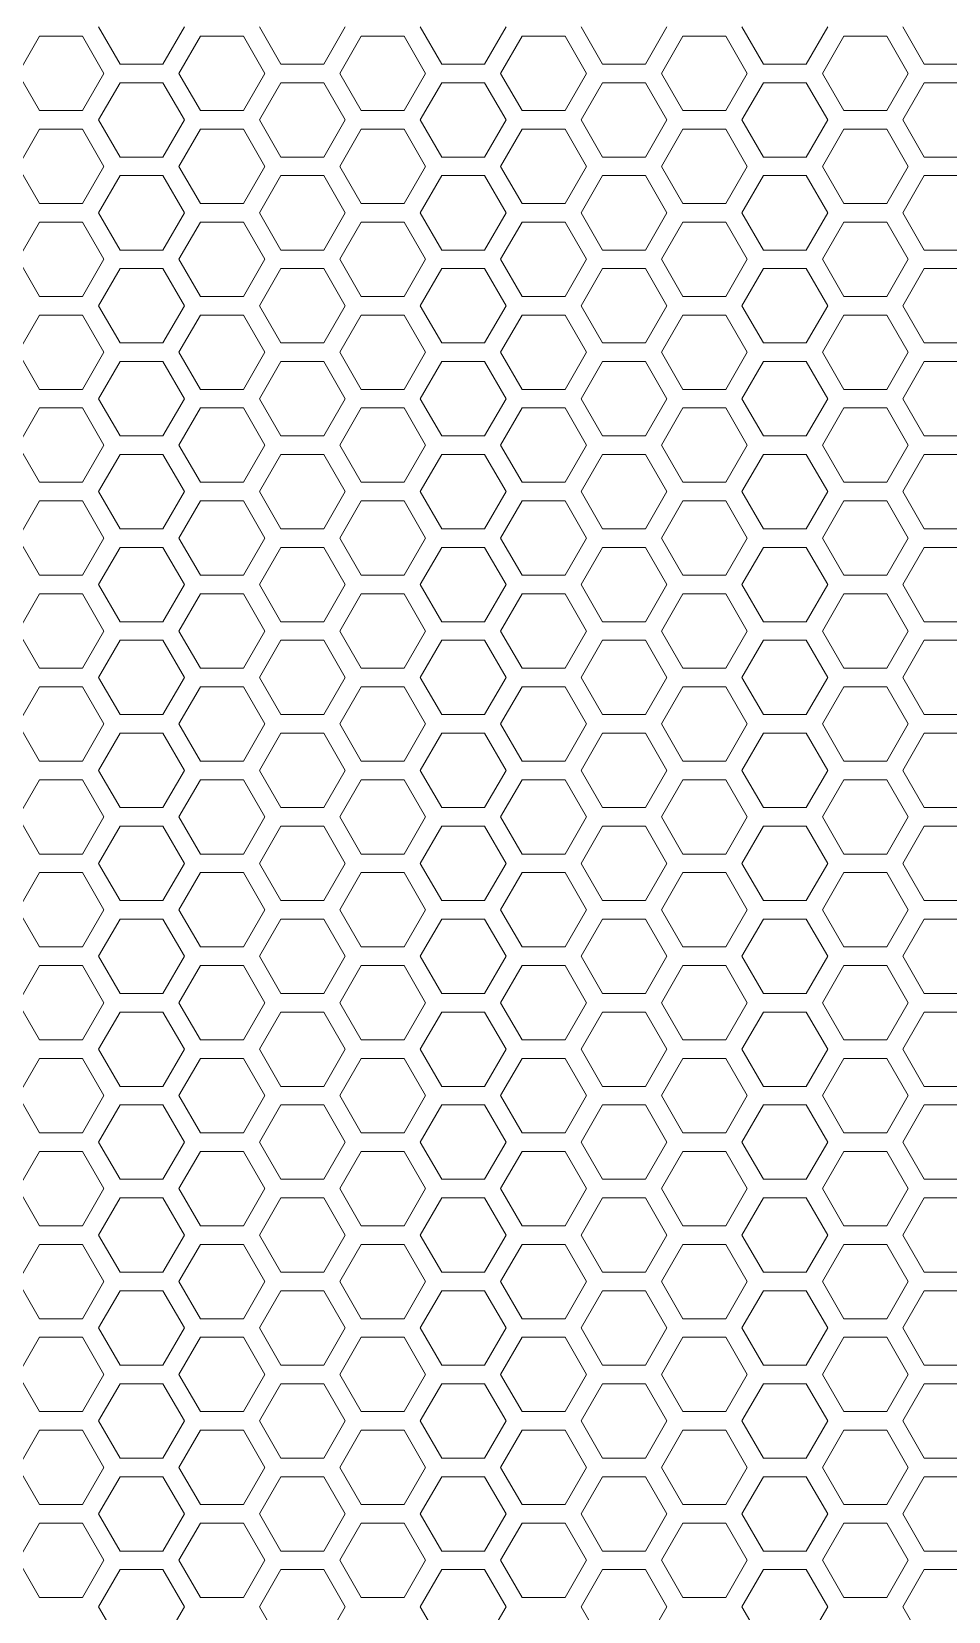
# Model space of a CAD drawing. Header units: millimetres. Extents: x 0 to 60, y -18 to 180.
# Drawn here: x 29.8 to 44.61, y 58.03 to 83.53 of the extents above; entities that cross this region are included whole.
import ezdxf

# ---------------------------------------------------------------- set-up
doc = ezdxf.new("R2010")
doc.units = ezdxf.units.MM

msp = doc.modelspace()

# ---------------------------------------------------------------- linework, layer by layer
at = {"color": 0, "lineweight": 5}
for p, q in [((29.93, 83.458), (29.583, 82.858)), ((30.623, 83.458), (29.93, 83.458)), ((30.969, 82.858), (30.623, 83.458)), ((30.882, 83.608), (31.229, 83.008)), ((31.922, 83.008), (32.268, 83.608)), ((32.528, 83.458), (32.181, 82.858)), ((33.221, 83.458), (32.528, 83.458)), ((33.567, 82.858), (33.221, 83.458)), ((33.48, 83.608), (33.827, 83.008)), ((34.52, 83.008), (34.866, 83.608)), ((35.126, 83.458), (34.779, 82.858)), ((35.819, 83.458), (35.126, 83.458)), ((36.165, 82.858), (35.819, 83.458)), ((36.078, 83.608), (36.425, 83.008)), ((37.118, 83.008), (37.464, 83.608)), ((37.724, 83.458), (37.377, 82.858)), ((38.417, 83.458), (37.724, 83.458)), ((38.763, 82.858), (38.417, 83.458)), ((38.676, 83.608), (39.023, 83.008)), ((39.716, 83.008), (40.062, 83.608)), ((40.322, 83.458), (39.975, 82.858)), ((41.015, 83.458), (40.322, 83.458)), ((41.361, 82.858), (41.015, 83.458)), ((41.274, 83.608), (41.621, 83.008)), ((42.314, 83.008), (42.66, 83.608)), ((42.92, 83.458), (42.573, 82.858)), ((43.613, 83.458), (42.92, 83.458)), ((43.959, 82.858), (43.613, 83.458)), ((43.872, 83.608), (44.219, 83.008)), ((31.229, 83.008), (31.922, 83.008)), ((33.827, 83.008), (34.52, 83.008)), ((36.425, 83.008), (37.118, 83.008)), ((39.023, 83.008), (39.716, 83.008)), ((41.621, 83.008), (42.314, 83.008)), ((44.219, 83.008), (44.912, 83.008)), ((29.583, 82.858), (29.93, 82.258)), ((30.623, 82.258), (30.969, 82.858)), ((31.229, 82.708), (30.882, 82.108)), ((31.922, 82.708), (31.229, 82.708)), ((32.268, 82.108), (31.922, 82.708)), ((32.181, 82.858), (32.528, 82.258)), ((33.221, 82.258), (33.567, 82.858)), ((33.827, 82.708), (33.48, 82.108)), ((34.52, 82.708), (33.827, 82.708)), ((34.866, 82.108), (34.52, 82.708)), ((34.779, 82.858), (35.126, 82.258)), ((35.819, 82.258), (36.165, 82.858)), ((36.425, 82.708), (36.078, 82.108)), ((37.118, 82.708), (36.425, 82.708)), ((37.464, 82.108), (37.118, 82.708)), ((37.377, 82.858), (37.724, 82.258)), ((38.417, 82.258), (38.763, 82.858)), ((39.023, 82.708), (38.676, 82.108)), ((39.716, 82.708), (39.023, 82.708)), ((40.062, 82.108), (39.716, 82.708)), ((39.975, 82.858), (40.322, 82.258)), ((41.015, 82.258), (41.361, 82.858)), ((41.621, 82.708), (41.274, 82.108)), ((42.314, 82.708), (41.621, 82.708)), ((42.66, 82.108), (42.314, 82.708)), ((42.573, 82.858), (42.92, 82.258)), ((43.613, 82.258), (43.959, 82.858)), ((44.219, 82.708), (43.872, 82.108)), ((44.912, 82.708), (44.219, 82.708)), ((29.93, 82.258), (30.623, 82.258)), ((32.528, 82.258), (33.221, 82.258)), ((35.126, 82.258), (35.819, 82.258)), ((37.724, 82.258), (38.417, 82.258)), ((40.322, 82.258), (41.015, 82.258)), ((42.92, 82.258), (43.613, 82.258)), ((29.93, 81.958), (29.583, 81.358)), ((30.623, 81.958), (29.93, 81.958)), ((30.969, 81.358), (30.623, 81.958)), ((30.882, 82.108), (31.229, 81.508)), ((31.922, 81.508), (32.268, 82.108)), ((32.528, 81.958), (32.181, 81.358)), ((33.221, 81.958), (32.528, 81.958)), ((33.567, 81.358), (33.221, 81.958)), ((33.48, 82.108), (33.827, 81.508)), ((34.52, 81.508), (34.866, 82.108)), ((35.126, 81.958), (34.779, 81.358)), ((35.819, 81.958), (35.126, 81.958)), ((36.165, 81.358), (35.819, 81.958)), ((36.078, 82.108), (36.425, 81.508)), ((37.118, 81.508), (37.464, 82.108)), ((37.724, 81.958), (37.377, 81.358)), ((38.417, 81.958), (37.724, 81.958)), ((38.763, 81.358), (38.417, 81.958)), ((38.676, 82.108), (39.023, 81.508)), ((39.716, 81.508), (40.062, 82.108)), ((40.322, 81.958), (39.975, 81.358)), ((41.015, 81.958), (40.322, 81.958)), ((41.361, 81.358), (41.015, 81.958)), ((41.274, 82.108), (41.621, 81.508)), ((42.314, 81.508), (42.66, 82.108)), ((42.92, 81.958), (42.573, 81.358)), ((43.613, 81.958), (42.92, 81.958)), ((43.959, 81.358), (43.613, 81.958)), ((43.872, 82.108), (44.219, 81.508)), ((29.583, 81.358), (29.93, 80.758)), ((30.623, 80.758), (30.969, 81.358)), ((31.229, 81.508), (31.922, 81.508)), ((32.181, 81.358), (32.528, 80.758)), ((33.221, 80.758), (33.567, 81.358)), ((33.827, 81.508), (34.52, 81.508)), ((34.779, 81.358), (35.126, 80.758)), ((35.819, 80.758), (36.165, 81.358)), ((36.425, 81.508), (37.118, 81.508)), ((37.377, 81.358), (37.724, 80.758)), ((38.417, 80.758), (38.763, 81.358)), ((39.023, 81.508), (39.716, 81.508)), ((39.975, 81.358), (40.322, 80.758)), ((41.015, 80.758), (41.361, 81.358)), ((41.621, 81.508), (42.314, 81.508)), ((42.573, 81.358), (42.92, 80.758)), ((43.613, 80.758), (43.959, 81.358)), ((44.219, 81.508), (44.912, 81.508)), ((31.229, 81.208), (30.882, 80.608)), ((31.922, 81.208), (31.229, 81.208)), ((32.268, 80.608), (31.922, 81.208)), ((33.827, 81.208), (33.48, 80.608)), ((34.52, 81.208), (33.827, 81.208)), ((34.866, 80.608), (34.52, 81.208)), ((36.425, 81.208), (36.078, 80.608)), ((37.118, 81.208), (36.425, 81.208)), ((37.464, 80.608), (37.118, 81.208)), ((39.023, 81.208), (38.676, 80.608)), ((39.716, 81.208), (39.023, 81.208)), ((40.062, 80.608), (39.716, 81.208)), ((41.621, 81.208), (41.274, 80.608)), ((42.314, 81.208), (41.621, 81.208)), ((42.66, 80.608), (42.314, 81.208)), ((44.219, 81.208), (43.872, 80.608)), ((44.912, 81.208), (44.219, 81.208)), ((29.93, 80.758), (30.623, 80.758)), ((30.882, 80.608), (31.229, 80.008)), ((31.922, 80.008), (32.268, 80.608)), ((32.528, 80.758), (33.221, 80.758)), ((33.48, 80.608), (33.827, 80.008)), ((34.52, 80.008), (34.866, 80.608)), ((35.126, 80.758), (35.819, 80.758)), ((36.078, 80.608), (36.425, 80.008)), ((37.118, 80.008), (37.464, 80.608)), ((37.724, 80.758), (38.417, 80.758)), ((38.676, 80.608), (39.023, 80.008)), ((39.716, 80.008), (40.062, 80.608)), ((40.322, 80.758), (41.015, 80.758)), ((41.274, 80.608), (41.621, 80.008)), ((42.314, 80.008), (42.66, 80.608)), ((42.92, 80.758), (43.613, 80.758)), ((43.872, 80.608), (44.219, 80.008)), ((29.93, 80.458), (29.583, 79.858)), ((30.623, 80.458), (29.93, 80.458)), ((30.969, 79.858), (30.623, 80.458)), ((32.528, 80.458), (32.181, 79.858)), ((33.221, 80.458), (32.528, 80.458)), ((33.567, 79.858), (33.221, 80.458)), ((35.126, 80.458), (34.779, 79.858)), ((35.819, 80.458), (35.126, 80.458)), ((36.165, 79.858), (35.819, 80.458)), ((37.724, 80.458), (37.377, 79.858)), ((38.417, 80.458), (37.724, 80.458)), ((38.763, 79.858), (38.417, 80.458)), ((40.322, 80.458), (39.975, 79.858)), ((41.015, 80.458), (40.322, 80.458)), ((41.361, 79.858), (41.015, 80.458)), ((42.92, 80.458), (42.573, 79.858)), ((43.613, 80.458), (42.92, 80.458)), ((43.959, 79.858), (43.613, 80.458)), ((29.583, 79.858), (29.93, 79.258)), ((30.623, 79.258), (30.969, 79.858)), ((31.229, 80.008), (31.922, 80.008)), ((32.181, 79.858), (32.528, 79.258)), ((33.221, 79.258), (33.567, 79.858)), ((33.827, 80.008), (34.52, 80.008)), ((34.779, 79.858), (35.126, 79.258)), ((35.819, 79.258), (36.165, 79.858)), ((36.425, 80.008), (37.118, 80.008)), ((37.377, 79.858), (37.724, 79.258)), ((38.417, 79.258), (38.763, 79.858)), ((39.023, 80.008), (39.716, 80.008)), ((39.975, 79.858), (40.322, 79.258)), ((41.015, 79.258), (41.361, 79.858)), ((41.621, 80.008), (42.314, 80.008)), ((42.573, 79.858), (42.92, 79.258)), ((43.613, 79.258), (43.959, 79.858)), ((44.219, 80.008), (44.912, 80.008)), ((31.229, 79.708), (30.882, 79.108)), ((31.922, 79.708), (31.229, 79.708)), ((32.268, 79.108), (31.922, 79.708)), ((33.827, 79.708), (33.48, 79.108)), ((34.52, 79.708), (33.827, 79.708)), ((34.866, 79.108), (34.52, 79.708)), ((36.425, 79.708), (36.078, 79.108)), ((37.118, 79.708), (36.425, 79.708)), ((37.464, 79.108), (37.118, 79.708)), ((39.023, 79.708), (38.676, 79.108)), ((39.716, 79.708), (39.023, 79.708)), ((40.062, 79.108), (39.716, 79.708)), ((41.621, 79.708), (41.274, 79.108)), ((42.314, 79.708), (41.621, 79.708)), ((42.66, 79.108), (42.314, 79.708)), ((44.219, 79.708), (43.872, 79.108)), ((44.912, 79.708), (44.219, 79.708)), ((29.93, 79.258), (30.623, 79.258)), ((30.882, 79.108), (31.229, 78.508)), ((31.922, 78.508), (32.268, 79.108)), ((32.528, 79.258), (33.221, 79.258)), ((33.48, 79.108), (33.827, 78.508)), ((34.52, 78.508), (34.866, 79.108)), ((35.126, 79.258), (35.819, 79.258)), ((36.078, 79.108), (36.425, 78.508)), ((37.118, 78.508), (37.464, 79.108)), ((37.724, 79.258), (38.417, 79.258)), ((38.676, 79.108), (39.023, 78.508)), ((39.716, 78.508), (40.062, 79.108)), ((40.322, 79.258), (41.015, 79.258)), ((41.274, 79.108), (41.621, 78.508)), ((42.314, 78.508), (42.66, 79.108)), ((42.92, 79.258), (43.613, 79.258)), ((43.872, 79.108), (44.219, 78.508)), ((29.93, 78.958), (29.583, 78.358)), ((30.623, 78.958), (29.93, 78.958)), ((30.969, 78.358), (30.623, 78.958)), ((32.528, 78.958), (32.181, 78.358)), ((33.221, 78.958), (32.528, 78.958)), ((33.567, 78.358), (33.221, 78.958)), ((35.126, 78.958), (34.779, 78.358)), ((35.819, 78.958), (35.126, 78.958)), ((36.165, 78.358), (35.819, 78.958)), ((37.724, 78.958), (37.377, 78.358)), ((38.417, 78.958), (37.724, 78.958)), ((38.763, 78.358), (38.417, 78.958)), ((40.322, 78.958), (39.975, 78.358)), ((41.015, 78.958), (40.322, 78.958)), ((41.361, 78.358), (41.015, 78.958)), ((42.92, 78.958), (42.573, 78.358)), ((43.613, 78.958), (42.92, 78.958)), ((43.959, 78.358), (43.613, 78.958)), ((29.583, 78.358), (29.93, 77.758)), ((30.623, 77.758), (30.969, 78.358)), ((31.229, 78.508), (31.922, 78.508)), ((32.181, 78.358), (32.528, 77.758)), ((33.221, 77.758), (33.567, 78.358)), ((33.827, 78.508), (34.52, 78.508)), ((34.779, 78.358), (35.126, 77.758)), ((35.819, 77.758), (36.165, 78.358)), ((36.425, 78.508), (37.118, 78.508)), ((37.377, 78.358), (37.724, 77.758)), ((38.417, 77.758), (38.763, 78.358)), ((39.023, 78.508), (39.716, 78.508)), ((39.975, 78.358), (40.322, 77.758)), ((41.015, 77.758), (41.361, 78.358)), ((41.621, 78.508), (42.314, 78.508)), ((42.573, 78.358), (42.92, 77.758)), ((43.613, 77.758), (43.959, 78.358)), ((44.219, 78.508), (44.912, 78.508)), ((31.229, 78.208), (30.882, 77.608)), ((31.922, 78.208), (31.229, 78.208)), ((32.268, 77.608), (31.922, 78.208)), ((33.827, 78.208), (33.48, 77.608)), ((34.52, 78.208), (33.827, 78.208)), ((34.866, 77.608), (34.52, 78.208)), ((36.425, 78.208), (36.078, 77.608)), ((37.118, 78.208), (36.425, 78.208)), ((37.464, 77.608), (37.118, 78.208)), ((39.023, 78.208), (38.676, 77.608)), ((39.716, 78.208), (39.023, 78.208)), ((40.062, 77.608), (39.716, 78.208)), ((41.621, 78.208), (41.274, 77.608)), ((42.314, 78.208), (41.621, 78.208)), ((42.66, 77.608), (42.314, 78.208)), ((44.219, 78.208), (43.872, 77.608)), ((44.912, 78.208), (44.219, 78.208)), ((29.93, 77.758), (30.623, 77.758)), ((30.882, 77.608), (31.229, 77.008)), ((31.922, 77.008), (32.268, 77.608)), ((32.528, 77.758), (33.221, 77.758)), ((33.48, 77.608), (33.827, 77.008)), ((34.52, 77.008), (34.866, 77.608)), ((35.126, 77.758), (35.819, 77.758)), ((36.078, 77.608), (36.425, 77.008)), ((37.118, 77.008), (37.464, 77.608)), ((37.724, 77.758), (38.417, 77.758)), ((38.676, 77.608), (39.023, 77.008)), ((39.716, 77.008), (40.062, 77.608)), ((40.322, 77.758), (41.015, 77.758)), ((41.274, 77.608), (41.621, 77.008)), ((42.314, 77.008), (42.66, 77.608)), ((42.92, 77.758), (43.613, 77.758)), ((43.872, 77.608), (44.219, 77.008)), ((29.93, 77.458), (29.583, 76.858)), ((30.623, 77.458), (29.93, 77.458)), ((30.969, 76.858), (30.623, 77.458)), ((32.528, 77.458), (32.181, 76.858)), ((33.221, 77.458), (32.528, 77.458)), ((33.567, 76.858), (33.221, 77.458)), ((35.126, 77.458), (34.779, 76.858)), ((35.819, 77.458), (35.126, 77.458)), ((36.165, 76.858), (35.819, 77.458)), ((37.724, 77.458), (37.377, 76.858)), ((38.417, 77.458), (37.724, 77.458)), ((38.763, 76.858), (38.417, 77.458)), ((40.322, 77.458), (39.975, 76.858)), ((41.015, 77.458), (40.322, 77.458)), ((41.361, 76.858), (41.015, 77.458)), ((42.92, 77.458), (42.573, 76.858)), ((43.613, 77.458), (42.92, 77.458)), ((43.959, 76.858), (43.613, 77.458)), ((29.583, 76.858), (29.93, 76.258)), ((30.623, 76.258), (30.969, 76.858)), ((31.229, 77.008), (31.922, 77.008)), ((32.181, 76.858), (32.528, 76.258)), ((33.221, 76.258), (33.567, 76.858)), ((33.827, 77.008), (34.52, 77.008)), ((34.779, 76.858), (35.126, 76.258)), ((35.819, 76.258), (36.165, 76.858)), ((36.425, 77.008), (37.118, 77.008)), ((37.377, 76.858), (37.724, 76.258)), ((38.417, 76.258), (38.763, 76.858)), ((39.023, 77.008), (39.716, 77.008)), ((39.975, 76.858), (40.322, 76.258)), ((41.015, 76.258), (41.361, 76.858)), ((41.621, 77.008), (42.314, 77.008)), ((42.573, 76.858), (42.92, 76.258)), ((43.613, 76.258), (43.959, 76.858)), ((44.219, 77.008), (44.912, 77.008)), ((31.229, 76.708), (30.882, 76.108)), ((31.922, 76.708), (31.229, 76.708)), ((32.268, 76.108), (31.922, 76.708)), ((33.827, 76.708), (33.48, 76.108)), ((34.52, 76.708), (33.827, 76.708)), ((34.866, 76.108), (34.52, 76.708)), ((36.425, 76.708), (36.078, 76.108)), ((37.118, 76.708), (36.425, 76.708)), ((37.464, 76.108), (37.118, 76.708)), ((39.023, 76.708), (38.676, 76.108)), ((39.716, 76.708), (39.023, 76.708)), ((40.062, 76.108), (39.716, 76.708)), ((41.621, 76.708), (41.274, 76.108)), ((42.314, 76.708), (41.621, 76.708)), ((42.66, 76.108), (42.314, 76.708)), ((44.219, 76.708), (43.872, 76.108)), ((44.912, 76.708), (44.219, 76.708)), ((29.93, 76.258), (30.623, 76.258)), ((32.528, 76.258), (33.221, 76.258)), ((35.126, 76.258), (35.819, 76.258)), ((37.724, 76.258), (38.417, 76.258)), ((40.322, 76.258), (41.015, 76.258)), ((42.92, 76.258), (43.613, 76.258)), ((30.882, 76.108), (31.229, 75.508)), ((31.922, 75.508), (32.268, 76.108)), ((33.48, 76.108), (33.827, 75.508)), ((34.52, 75.508), (34.866, 76.108)), ((36.078, 76.108), (36.425, 75.508)), ((37.118, 75.508), (37.464, 76.108)), ((38.676, 76.108), (39.023, 75.508)), ((39.716, 75.508), (40.062, 76.108)), ((41.274, 76.108), (41.621, 75.508)), ((42.314, 75.508), (42.66, 76.108)), ((43.872, 76.108), (44.219, 75.508)), ((29.93, 75.958), (29.583, 75.358)), ((30.623, 75.958), (29.93, 75.958)), ((30.969, 75.358), (30.623, 75.958)), ((32.528, 75.958), (32.181, 75.358)), ((33.221, 75.958), (32.528, 75.958)), ((33.567, 75.358), (33.221, 75.958)), ((35.126, 75.958), (34.779, 75.358)), ((35.819, 75.958), (35.126, 75.958)), ((36.165, 75.358), (35.819, 75.958)), ((37.724, 75.958), (37.377, 75.358)), ((38.417, 75.958), (37.724, 75.958)), ((38.763, 75.358), (38.417, 75.958)), ((40.322, 75.958), (39.975, 75.358)), ((41.015, 75.958), (40.322, 75.958)), ((41.361, 75.358), (41.015, 75.958)), ((42.92, 75.958), (42.573, 75.358)), ((43.613, 75.958), (42.92, 75.958)), ((43.959, 75.358), (43.613, 75.958)), ((31.229, 75.508), (31.922, 75.508)), ((33.827, 75.508), (34.52, 75.508)), ((36.425, 75.508), (37.118, 75.508)), ((39.023, 75.508), (39.716, 75.508)), ((41.621, 75.508), (42.314, 75.508)), ((44.219, 75.508), (44.912, 75.508)), ((29.583, 75.358), (29.93, 74.758)), ((30.623, 74.758), (30.969, 75.358)), ((32.181, 75.358), (32.528, 74.758)), ((33.221, 74.758), (33.567, 75.358)), ((34.779, 75.358), (35.126, 74.758)), ((35.819, 74.758), (36.165, 75.358)), ((37.377, 75.358), (37.724, 74.758)), ((38.417, 74.758), (38.763, 75.358)), ((39.975, 75.358), (40.322, 74.758)), ((41.015, 74.758), (41.361, 75.358)), ((42.573, 75.358), (42.92, 74.758)), ((43.613, 74.758), (43.959, 75.358)), ((31.229, 75.208), (30.882, 74.608)), ((31.922, 75.208), (31.229, 75.208)), ((32.268, 74.608), (31.922, 75.208)), ((33.827, 75.208), (33.48, 74.608)), ((34.52, 75.208), (33.827, 75.208)), ((34.866, 74.608), (34.52, 75.208)), ((36.425, 75.208), (36.078, 74.608)), ((37.118, 75.208), (36.425, 75.208)), ((37.464, 74.608), (37.118, 75.208)), ((39.023, 75.208), (38.676, 74.608)), ((39.716, 75.208), (39.023, 75.208)), ((40.062, 74.608), (39.716, 75.208)), ((41.621, 75.208), (41.274, 74.608)), ((42.314, 75.208), (41.621, 75.208)), ((42.66, 74.608), (42.314, 75.208)), ((44.219, 75.208), (43.872, 74.608)), ((44.912, 75.208), (44.219, 75.208)), ((29.93, 74.758), (30.623, 74.758)), ((32.528, 74.758), (33.221, 74.758)), ((35.126, 74.758), (35.819, 74.758)), ((37.724, 74.758), (38.417, 74.758)), ((40.322, 74.758), (41.015, 74.758)), ((42.92, 74.758), (43.613, 74.758)), ((30.882, 74.608), (31.229, 74.008)), ((31.922, 74.008), (32.268, 74.608)), ((33.48, 74.608), (33.827, 74.008)), ((34.52, 74.008), (34.866, 74.608)), ((36.078, 74.608), (36.425, 74.008)), ((37.118, 74.008), (37.464, 74.608)), ((38.676, 74.608), (39.023, 74.008)), ((39.716, 74.008), (40.062, 74.608)), ((41.274, 74.608), (41.621, 74.008)), ((42.314, 74.008), (42.66, 74.608)), ((43.872, 74.608), (44.219, 74.008)), ((29.93, 74.458), (29.583, 73.858)), ((30.623, 74.458), (29.93, 74.458)), ((30.969, 73.858), (30.623, 74.458)), ((32.528, 74.458), (32.181, 73.858)), ((33.221, 74.458), (32.528, 74.458)), ((33.567, 73.858), (33.221, 74.458)), ((35.126, 74.458), (34.779, 73.858)), ((35.819, 74.458), (35.126, 74.458)), ((36.165, 73.858), (35.819, 74.458)), ((37.724, 74.458), (37.377, 73.858)), ((38.417, 74.458), (37.724, 74.458)), ((38.763, 73.858), (38.417, 74.458)), ((40.322, 74.458), (39.975, 73.858)), ((41.015, 74.458), (40.322, 74.458)), ((41.361, 73.858), (41.015, 74.458)), ((42.92, 74.458), (42.573, 73.858)), ((43.613, 74.458), (42.92, 74.458)), ((43.959, 73.858), (43.613, 74.458)), ((31.229, 74.008), (31.922, 74.008)), ((33.827, 74.008), (34.52, 74.008)), ((36.425, 74.008), (37.118, 74.008)), ((39.023, 74.008), (39.716, 74.008)), ((41.621, 74.008), (42.314, 74.008)), ((44.219, 74.008), (44.912, 74.008)), ((29.583, 73.858), (29.93, 73.258)), ((30.623, 73.258), (30.969, 73.858)), ((31.229, 73.708), (30.882, 73.108)), ((31.922, 73.708), (31.229, 73.708)), ((32.268, 73.108), (31.922, 73.708)), ((32.181, 73.858), (32.528, 73.258)), ((33.221, 73.258), (33.567, 73.858)), ((33.827, 73.708), (33.48, 73.108)), ((34.52, 73.708), (33.827, 73.708)), ((34.866, 73.108), (34.52, 73.708)), ((34.779, 73.858), (35.126, 73.258)), ((35.819, 73.258), (36.165, 73.858)), ((36.425, 73.708), (36.078, 73.108)), ((37.118, 73.708), (36.425, 73.708)), ((37.464, 73.108), (37.118, 73.708)), ((37.377, 73.858), (37.724, 73.258)), ((38.417, 73.258), (38.763, 73.858)), ((39.023, 73.708), (38.676, 73.108)), ((39.716, 73.708), (39.023, 73.708)), ((40.062, 73.108), (39.716, 73.708)), ((39.975, 73.858), (40.322, 73.258)), ((41.015, 73.258), (41.361, 73.858)), ((41.621, 73.708), (41.274, 73.108)), ((42.314, 73.708), (41.621, 73.708)), ((42.66, 73.108), (42.314, 73.708)), ((42.573, 73.858), (42.92, 73.258)), ((43.613, 73.258), (43.959, 73.858)), ((44.219, 73.708), (43.872, 73.108)), ((44.912, 73.708), (44.219, 73.708)), ((29.93, 73.258), (30.623, 73.258)), ((32.528, 73.258), (33.221, 73.258)), ((35.126, 73.258), (35.819, 73.258)), ((37.724, 73.258), (38.417, 73.258)), ((40.322, 73.258), (41.015, 73.258)), ((42.92, 73.258), (43.613, 73.258)), ((29.93, 72.958), (29.583, 72.358)), ((30.623, 72.958), (29.93, 72.958)), ((30.969, 72.358), (30.623, 72.958)), ((30.882, 73.108), (31.229, 72.508)), ((31.922, 72.508), (32.268, 73.108)), ((32.528, 72.958), (32.181, 72.358)), ((33.221, 72.958), (32.528, 72.958)), ((33.567, 72.358), (33.221, 72.958)), ((33.48, 73.108), (33.827, 72.508)), ((34.52, 72.508), (34.866, 73.108)), ((35.126, 72.958), (34.779, 72.358)), ((35.819, 72.958), (35.126, 72.958)), ((36.165, 72.358), (35.819, 72.958)), ((36.078, 73.108), (36.425, 72.508)), ((37.118, 72.508), (37.464, 73.108)), ((37.724, 72.958), (37.377, 72.358)), ((38.417, 72.958), (37.724, 72.958)), ((38.763, 72.358), (38.417, 72.958)), ((38.676, 73.108), (39.023, 72.508)), ((39.716, 72.508), (40.062, 73.108)), ((40.322, 72.958), (39.975, 72.358)), ((41.015, 72.958), (40.322, 72.958)), ((41.361, 72.358), (41.015, 72.958)), ((41.274, 73.108), (41.621, 72.508)), ((42.314, 72.508), (42.66, 73.108)), ((42.92, 72.958), (42.573, 72.358)), ((43.613, 72.958), (42.92, 72.958)), ((43.959, 72.358), (43.613, 72.958)), ((43.872, 73.108), (44.219, 72.508)), ((31.229, 72.508), (31.922, 72.508)), ((33.827, 72.508), (34.52, 72.508)), ((36.425, 72.508), (37.118, 72.508)), ((39.023, 72.508), (39.716, 72.508)), ((41.621, 72.508), (42.314, 72.508)), ((44.219, 72.508), (44.912, 72.508)), ((29.583, 72.358), (29.93, 71.758)), ((30.623, 71.758), (30.969, 72.358)), ((31.229, 72.208), (30.882, 71.608)), ((31.922, 72.208), (31.229, 72.208)), ((32.268, 71.608), (31.922, 72.208)), ((32.181, 72.358), (32.528, 71.758)), ((33.221, 71.758), (33.567, 72.358)), ((33.827, 72.208), (33.48, 71.608)), ((34.52, 72.208), (33.827, 72.208)), ((34.866, 71.608), (34.52, 72.208)), ((34.779, 72.358), (35.126, 71.758)), ((35.819, 71.758), (36.165, 72.358)), ((36.425, 72.208), (36.078, 71.608)), ((37.118, 72.208), (36.425, 72.208)), ((37.464, 71.608), (37.118, 72.208)), ((37.377, 72.358), (37.724, 71.758)), ((38.417, 71.758), (38.763, 72.358)), ((39.023, 72.208), (38.676, 71.608)), ((39.716, 72.208), (39.023, 72.208)), ((40.062, 71.608), (39.716, 72.208)), ((39.975, 72.358), (40.322, 71.758)), ((41.015, 71.758), (41.361, 72.358)), ((41.621, 72.208), (41.274, 71.608)), ((42.314, 72.208), (41.621, 72.208)), ((42.66, 71.608), (42.314, 72.208)), ((42.573, 72.358), (42.92, 71.758)), ((43.613, 71.758), (43.959, 72.358)), ((44.219, 72.208), (43.872, 71.608)), ((44.912, 72.208), (44.219, 72.208)), ((29.93, 71.758), (30.623, 71.758)), ((32.528, 71.758), (33.221, 71.758)), ((35.126, 71.758), (35.819, 71.758)), ((37.724, 71.758), (38.417, 71.758)), ((40.322, 71.758), (41.015, 71.758)), ((42.92, 71.758), (43.613, 71.758)), ((29.93, 71.458), (29.583, 70.858)), ((30.623, 71.458), (29.93, 71.458)), ((30.969, 70.858), (30.623, 71.458)), ((30.882, 71.608), (31.229, 71.008)), ((31.922, 71.008), (32.268, 71.608)), ((32.528, 71.458), (32.181, 70.858)), ((33.221, 71.458), (32.528, 71.458)), ((33.567, 70.858), (33.221, 71.458)), ((33.48, 71.608), (33.827, 71.008)), ((34.52, 71.008), (34.866, 71.608)), ((35.126, 71.458), (34.779, 70.858)), ((35.819, 71.458), (35.126, 71.458)), ((36.165, 70.858), (35.819, 71.458)), ((36.078, 71.608), (36.425, 71.008)), ((37.118, 71.008), (37.464, 71.608)), ((37.724, 71.458), (37.377, 70.858)), ((38.417, 71.458), (37.724, 71.458)), ((38.763, 70.858), (38.417, 71.458)), ((38.676, 71.608), (39.023, 71.008)), ((39.716, 71.008), (40.062, 71.608)), ((40.322, 71.458), (39.975, 70.858)), ((41.015, 71.458), (40.322, 71.458)), ((41.361, 70.858), (41.015, 71.458)), ((41.274, 71.608), (41.621, 71.008)), ((42.314, 71.008), (42.66, 71.608)), ((42.92, 71.458), (42.573, 70.858)), ((43.613, 71.458), (42.92, 71.458)), ((43.959, 70.858), (43.613, 71.458)), ((43.872, 71.608), (44.219, 71.008)), ((31.229, 71.008), (31.922, 71.008)), ((33.827, 71.008), (34.52, 71.008)), ((36.425, 71.008), (37.118, 71.008)), ((39.023, 71.008), (39.716, 71.008)), ((41.621, 71.008), (42.314, 71.008)), ((44.219, 71.008), (44.912, 71.008)), ((29.583, 70.858), (29.93, 70.258)), ((30.623, 70.258), (30.969, 70.858)), ((31.229, 70.708), (30.882, 70.108)), ((31.922, 70.708), (31.229, 70.708)), ((32.268, 70.108), (31.922, 70.708)), ((32.181, 70.858), (32.528, 70.258)), ((33.221, 70.258), (33.567, 70.858)), ((33.827, 70.708), (33.48, 70.108)), ((34.52, 70.708), (33.827, 70.708)), ((34.866, 70.108), (34.52, 70.708)), ((34.779, 70.858), (35.126, 70.258)), ((35.819, 70.258), (36.165, 70.858)), ((36.425, 70.708), (36.078, 70.108)), ((37.118, 70.708), (36.425, 70.708)), ((37.464, 70.108), (37.118, 70.708)), ((37.377, 70.858), (37.724, 70.258)), ((38.417, 70.258), (38.763, 70.858)), ((39.023, 70.708), (38.676, 70.108)), ((39.716, 70.708), (39.023, 70.708)), ((40.062, 70.108), (39.716, 70.708)), ((39.975, 70.858), (40.322, 70.258)), ((41.015, 70.258), (41.361, 70.858)), ((41.621, 70.708), (41.274, 70.108)), ((42.314, 70.708), (41.621, 70.708)), ((42.66, 70.108), (42.314, 70.708)), ((42.573, 70.858), (42.92, 70.258)), ((43.613, 70.258), (43.959, 70.858)), ((44.219, 70.708), (43.872, 70.108)), ((44.912, 70.708), (44.219, 70.708)), ((29.93, 70.258), (30.623, 70.258)), ((32.528, 70.258), (33.221, 70.258)), ((35.126, 70.258), (35.819, 70.258)), ((37.724, 70.258), (38.417, 70.258)), ((40.322, 70.258), (41.015, 70.258)), ((42.92, 70.258), (43.613, 70.258)), ((29.93, 69.958), (29.583, 69.358)), ((30.623, 69.958), (29.93, 69.958)), ((30.969, 69.358), (30.623, 69.958)), ((30.882, 70.108), (31.229, 69.508)), ((31.922, 69.508), (32.268, 70.108)), ((32.528, 69.958), (32.181, 69.358)), ((33.221, 69.958), (32.528, 69.958)), ((33.567, 69.358), (33.221, 69.958)), ((33.48, 70.108), (33.827, 69.508)), ((34.52, 69.508), (34.866, 70.108)), ((35.126, 69.958), (34.779, 69.358)), ((35.819, 69.958), (35.126, 69.958)), ((36.165, 69.358), (35.819, 69.958)), ((36.078, 70.108), (36.425, 69.508)), ((37.118, 69.508), (37.464, 70.108)), ((37.724, 69.958), (37.377, 69.358)), ((38.417, 69.958), (37.724, 69.958)), ((38.763, 69.358), (38.417, 69.958)), ((38.676, 70.108), (39.023, 69.508)), ((39.716, 69.508), (40.062, 70.108)), ((40.322, 69.958), (39.975, 69.358)), ((41.015, 69.958), (40.322, 69.958)), ((41.361, 69.358), (41.015, 69.958)), ((41.274, 70.108), (41.621, 69.508)), ((42.314, 69.508), (42.66, 70.108)), ((42.92, 69.958), (42.573, 69.358)), ((43.613, 69.958), (42.92, 69.958)), ((43.959, 69.358), (43.613, 69.958)), ((43.872, 70.108), (44.219, 69.508)), ((31.229, 69.508), (31.922, 69.508)), ((33.827, 69.508), (34.52, 69.508)), ((36.425, 69.508), (37.118, 69.508)), ((39.023, 69.508), (39.716, 69.508)), ((41.621, 69.508), (42.314, 69.508)), ((44.219, 69.508), (44.912, 69.508)), ((29.583, 69.358), (29.93, 68.758)), ((30.623, 68.758), (30.969, 69.358)), ((31.229, 69.208), (30.882, 68.608)), ((31.922, 69.208), (31.229, 69.208)), ((32.268, 68.608), (31.922, 69.208)), ((32.181, 69.358), (32.528, 68.758)), ((33.221, 68.758), (33.567, 69.358)), ((33.827, 69.208), (33.48, 68.608)), ((34.52, 69.208), (33.827, 69.208)), ((34.866, 68.608), (34.52, 69.208)), ((34.779, 69.358), (35.126, 68.758)), ((35.819, 68.758), (36.165, 69.358)), ((36.425, 69.208), (36.078, 68.608)), ((37.118, 69.208), (36.425, 69.208)), ((37.464, 68.608), (37.118, 69.208)), ((37.377, 69.358), (37.724, 68.758)), ((38.417, 68.758), (38.763, 69.358)), ((39.023, 69.208), (38.676, 68.608)), ((39.716, 69.208), (39.023, 69.208)), ((40.062, 68.608), (39.716, 69.208)), ((39.975, 69.358), (40.322, 68.758)), ((41.015, 68.758), (41.361, 69.358)), ((41.621, 69.208), (41.274, 68.608)), ((42.314, 69.208), (41.621, 69.208)), ((42.66, 68.608), (42.314, 69.208)), ((42.573, 69.358), (42.92, 68.758)), ((43.613, 68.758), (43.959, 69.358)), ((44.219, 69.208), (43.872, 68.608)), ((44.912, 69.208), (44.219, 69.208)), ((29.93, 68.758), (30.623, 68.758)), ((30.882, 68.608), (31.229, 68.008)), ((31.922, 68.008), (32.268, 68.608)), ((32.528, 68.758), (33.221, 68.758)), ((33.48, 68.608), (33.827, 68.008)), ((34.52, 68.008), (34.866, 68.608)), ((35.126, 68.758), (35.819, 68.758)), ((36.078, 68.608), (36.425, 68.008)), ((37.118, 68.008), (37.464, 68.608)), ((37.724, 68.758), (38.417, 68.758)), ((38.676, 68.608), (39.023, 68.008)), ((39.716, 68.008), (40.062, 68.608)), ((40.322, 68.758), (41.015, 68.758)), ((41.274, 68.608), (41.621, 68.008)), ((42.314, 68.008), (42.66, 68.608)), ((42.92, 68.758), (43.613, 68.758)), ((43.872, 68.608), (44.219, 68.008)), ((29.93, 68.458), (29.583, 67.858)), ((30.623, 68.458), (29.93, 68.458)), ((30.969, 67.858), (30.623, 68.458)), ((32.528, 68.458), (32.181, 67.858)), ((33.221, 68.458), (32.528, 68.458)), ((33.567, 67.858), (33.221, 68.458)), ((35.126, 68.458), (34.779, 67.858)), ((35.819, 68.458), (35.126, 68.458)), ((36.165, 67.858), (35.819, 68.458)), ((37.724, 68.458), (37.377, 67.858)), ((38.417, 68.458), (37.724, 68.458)), ((38.763, 67.858), (38.417, 68.458)), ((40.322, 68.458), (39.975, 67.858)), ((41.015, 68.458), (40.322, 68.458)), ((41.361, 67.858), (41.015, 68.458)), ((42.92, 68.458), (42.573, 67.858)), ((43.613, 68.458), (42.92, 68.458)), ((43.959, 67.858), (43.613, 68.458)), ((29.583, 67.858), (29.93, 67.258)), ((30.623, 67.258), (30.969, 67.858)), ((31.229, 68.008), (31.922, 68.008)), ((32.181, 67.858), (32.528, 67.258)), ((33.221, 67.258), (33.567, 67.858)), ((33.827, 68.008), (34.52, 68.008)), ((34.779, 67.858), (35.126, 67.258)), ((35.819, 67.258), (36.165, 67.858)), ((36.425, 68.008), (37.118, 68.008)), ((37.377, 67.858), (37.724, 67.258)), ((38.417, 67.258), (38.763, 67.858)), ((39.023, 68.008), (39.716, 68.008)), ((39.975, 67.858), (40.322, 67.258)), ((41.015, 67.258), (41.361, 67.858)), ((41.621, 68.008), (42.314, 68.008)), ((42.573, 67.858), (42.92, 67.258)), ((43.613, 67.258), (43.959, 67.858)), ((44.219, 68.008), (44.912, 68.008)), ((31.229, 67.708), (30.882, 67.108)), ((31.922, 67.708), (31.229, 67.708)), ((32.268, 67.108), (31.922, 67.708)), ((33.827, 67.708), (33.48, 67.108)), ((34.52, 67.708), (33.827, 67.708)), ((34.866, 67.108), (34.52, 67.708)), ((36.425, 67.708), (36.078, 67.108)), ((37.118, 67.708), (36.425, 67.708)), ((37.464, 67.108), (37.118, 67.708)), ((39.023, 67.708), (38.676, 67.108)), ((39.716, 67.708), (39.023, 67.708)), ((40.062, 67.108), (39.716, 67.708)), ((41.621, 67.708), (41.274, 67.108)), ((42.314, 67.708), (41.621, 67.708)), ((42.66, 67.108), (42.314, 67.708)), ((44.219, 67.708), (43.872, 67.108)), ((44.912, 67.708), (44.219, 67.708)), ((29.93, 67.258), (30.623, 67.258)), ((30.882, 67.108), (31.229, 66.508)), ((31.922, 66.508), (32.268, 67.108)), ((32.528, 67.258), (33.221, 67.258)), ((33.48, 67.108), (33.827, 66.508)), ((34.52, 66.508), (34.866, 67.108)), ((35.126, 67.258), (35.819, 67.258)), ((36.078, 67.108), (36.425, 66.508)), ((37.118, 66.508), (37.464, 67.108)), ((37.724, 67.258), (38.417, 67.258)), ((38.676, 67.108), (39.023, 66.508)), ((39.716, 66.508), (40.062, 67.108)), ((40.322, 67.258), (41.015, 67.258)), ((41.274, 67.108), (41.621, 66.508)), ((42.314, 66.508), (42.66, 67.108)), ((42.92, 67.258), (43.613, 67.258)), ((43.872, 67.108), (44.219, 66.508)), ((29.93, 66.958), (29.583, 66.358)), ((30.623, 66.958), (29.93, 66.958)), ((30.969, 66.358), (30.623, 66.958)), ((32.528, 66.958), (32.181, 66.358)), ((33.221, 66.958), (32.528, 66.958)), ((33.567, 66.358), (33.221, 66.958)), ((35.126, 66.958), (34.779, 66.358)), ((35.819, 66.958), (35.126, 66.958)), ((36.165, 66.358), (35.819, 66.958)), ((37.724, 66.958), (37.377, 66.358)), ((38.417, 66.958), (37.724, 66.958)), ((38.763, 66.358), (38.417, 66.958)), ((40.322, 66.958), (39.975, 66.358)), ((41.015, 66.958), (40.322, 66.958)), ((41.361, 66.358), (41.015, 66.958)), ((42.92, 66.958), (42.573, 66.358)), ((43.613, 66.958), (42.92, 66.958)), ((43.959, 66.358), (43.613, 66.958)), ((29.583, 66.358), (29.93, 65.758)), ((30.623, 65.758), (30.969, 66.358)), ((31.229, 66.508), (31.922, 66.508)), ((32.181, 66.358), (32.528, 65.758)), ((33.221, 65.758), (33.567, 66.358)), ((33.827, 66.508), (34.52, 66.508)), ((34.779, 66.358), (35.126, 65.758)), ((35.819, 65.758), (36.165, 66.358)), ((36.425, 66.508), (37.118, 66.508)), ((37.377, 66.358), (37.724, 65.758)), ((38.417, 65.758), (38.763, 66.358)), ((39.023, 66.508), (39.716, 66.508)), ((39.975, 66.358), (40.322, 65.758)), ((41.015, 65.758), (41.361, 66.358)), ((41.621, 66.508), (42.314, 66.508)), ((42.573, 66.358), (42.92, 65.758)), ((43.613, 65.758), (43.959, 66.358)), ((44.219, 66.508), (44.912, 66.508)), ((31.229, 66.208), (30.882, 65.608)), ((31.922, 66.208), (31.229, 66.208)), ((32.268, 65.608), (31.922, 66.208)), ((33.827, 66.208), (33.48, 65.608)), ((34.52, 66.208), (33.827, 66.208)), ((34.866, 65.608), (34.52, 66.208)), ((36.425, 66.208), (36.078, 65.608)), ((37.118, 66.208), (36.425, 66.208)), ((37.464, 65.608), (37.118, 66.208)), ((39.023, 66.208), (38.676, 65.608)), ((39.716, 66.208), (39.023, 66.208)), ((40.062, 65.608), (39.716, 66.208)), ((41.621, 66.208), (41.274, 65.608)), ((42.314, 66.208), (41.621, 66.208)), ((42.66, 65.608), (42.314, 66.208)), ((44.219, 66.208), (43.872, 65.608)), ((44.912, 66.208), (44.219, 66.208)), ((29.93, 65.758), (30.623, 65.758)), ((30.882, 65.608), (31.229, 65.008)), ((31.922, 65.008), (32.268, 65.608)), ((32.528, 65.758), (33.221, 65.758)), ((33.48, 65.608), (33.827, 65.008)), ((34.52, 65.008), (34.866, 65.608)), ((35.126, 65.758), (35.819, 65.758)), ((36.078, 65.608), (36.425, 65.008)), ((37.118, 65.008), (37.464, 65.608)), ((37.724, 65.758), (38.417, 65.758)), ((38.676, 65.608), (39.023, 65.008)), ((39.716, 65.008), (40.062, 65.608)), ((40.322, 65.758), (41.015, 65.758)), ((41.274, 65.608), (41.621, 65.008)), ((42.314, 65.008), (42.66, 65.608)), ((42.92, 65.758), (43.613, 65.758)), ((43.872, 65.608), (44.219, 65.008)), ((29.93, 65.458), (29.583, 64.858)), ((30.623, 65.458), (29.93, 65.458)), ((30.969, 64.858), (30.623, 65.458)), ((32.528, 65.458), (32.181, 64.858)), ((33.221, 65.458), (32.528, 65.458)), ((33.567, 64.858), (33.221, 65.458)), ((35.126, 65.458), (34.779, 64.858)), ((35.819, 65.458), (35.126, 65.458)), ((36.165, 64.858), (35.819, 65.458)), ((37.724, 65.458), (37.377, 64.858)), ((38.417, 65.458), (37.724, 65.458)), ((38.763, 64.858), (38.417, 65.458)), ((40.322, 65.458), (39.975, 64.858)), ((41.015, 65.458), (40.322, 65.458)), ((41.361, 64.858), (41.015, 65.458)), ((42.92, 65.458), (42.573, 64.858)), ((43.613, 65.458), (42.92, 65.458)), ((43.959, 64.858), (43.613, 65.458)), ((29.583, 64.858), (29.93, 64.258)), ((30.623, 64.258), (30.969, 64.858)), ((31.229, 65.008), (31.922, 65.008)), ((32.181, 64.858), (32.528, 64.258)), ((33.221, 64.258), (33.567, 64.858)), ((33.827, 65.008), (34.52, 65.008)), ((34.779, 64.858), (35.126, 64.258)), ((35.819, 64.258), (36.165, 64.858)), ((36.425, 65.008), (37.118, 65.008)), ((37.377, 64.858), (37.724, 64.258)), ((38.417, 64.258), (38.763, 64.858)), ((39.023, 65.008), (39.716, 65.008)), ((39.975, 64.858), (40.322, 64.258)), ((41.015, 64.258), (41.361, 64.858)), ((41.621, 65.008), (42.314, 65.008)), ((42.573, 64.858), (42.92, 64.258)), ((43.613, 64.258), (43.959, 64.858)), ((44.219, 65.008), (44.912, 65.008)), ((31.229, 64.708), (30.882, 64.108)), ((31.922, 64.708), (31.229, 64.708)), ((32.268, 64.108), (31.922, 64.708)), ((33.827, 64.708), (33.48, 64.108)), ((34.52, 64.708), (33.827, 64.708)), ((34.866, 64.108), (34.52, 64.708)), ((36.425, 64.708), (36.078, 64.108)), ((37.118, 64.708), (36.425, 64.708)), ((37.464, 64.108), (37.118, 64.708)), ((39.023, 64.708), (38.676, 64.108)), ((39.716, 64.708), (39.023, 64.708)), ((40.062, 64.108), (39.716, 64.708)), ((41.621, 64.708), (41.274, 64.108)), ((42.314, 64.708), (41.621, 64.708)), ((42.66, 64.108), (42.314, 64.708)), ((44.219, 64.708), (43.872, 64.108)), ((44.912, 64.708), (44.219, 64.708)), ((29.93, 64.258), (30.623, 64.258)), ((30.882, 64.108), (31.229, 63.508)), ((31.922, 63.508), (32.268, 64.108)), ((32.528, 64.258), (33.221, 64.258)), ((33.48, 64.108), (33.827, 63.508)), ((34.52, 63.508), (34.866, 64.108)), ((35.126, 64.258), (35.819, 64.258)), ((36.078, 64.108), (36.425, 63.508)), ((37.118, 63.508), (37.464, 64.108)), ((37.724, 64.258), (38.417, 64.258)), ((38.676, 64.108), (39.023, 63.508)), ((39.716, 63.508), (40.062, 64.108)), ((40.322, 64.258), (41.015, 64.258)), ((41.274, 64.108), (41.621, 63.508)), ((42.314, 63.508), (42.66, 64.108)), ((42.92, 64.258), (43.613, 64.258)), ((43.872, 64.108), (44.219, 63.508)), ((29.93, 63.958), (29.583, 63.358)), ((30.623, 63.958), (29.93, 63.958)), ((30.969, 63.358), (30.623, 63.958)), ((32.528, 63.958), (32.181, 63.358)), ((33.221, 63.958), (32.528, 63.958)), ((33.567, 63.358), (33.221, 63.958)), ((35.126, 63.958), (34.779, 63.358)), ((35.819, 63.958), (35.126, 63.958)), ((36.165, 63.358), (35.819, 63.958)), ((37.724, 63.958), (37.377, 63.358)), ((38.417, 63.958), (37.724, 63.958)), ((38.763, 63.358), (38.417, 63.958)), ((40.322, 63.958), (39.975, 63.358)), ((41.015, 63.958), (40.322, 63.958)), ((41.361, 63.358), (41.015, 63.958)), ((42.92, 63.958), (42.573, 63.358)), ((43.613, 63.958), (42.92, 63.958)), ((43.959, 63.358), (43.613, 63.958)), ((31.229, 63.508), (31.922, 63.508)), ((33.827, 63.508), (34.52, 63.508)), ((36.425, 63.508), (37.118, 63.508)), ((39.023, 63.508), (39.716, 63.508)), ((41.621, 63.508), (42.314, 63.508)), ((44.219, 63.508), (44.912, 63.508)), ((29.583, 63.358), (29.93, 62.758)), ((30.623, 62.758), (30.969, 63.358)), ((32.181, 63.358), (32.528, 62.758)), ((33.221, 62.758), (33.567, 63.358)), ((34.779, 63.358), (35.126, 62.758)), ((35.819, 62.758), (36.165, 63.358)), ((37.377, 63.358), (37.724, 62.758)), ((38.417, 62.758), (38.763, 63.358)), ((39.975, 63.358), (40.322, 62.758)), ((41.015, 62.758), (41.361, 63.358)), ((42.573, 63.358), (42.92, 62.758)), ((43.613, 62.758), (43.959, 63.358)), ((31.229, 63.208), (30.882, 62.608)), ((31.922, 63.208), (31.229, 63.208)), ((32.268, 62.608), (31.922, 63.208)), ((33.827, 63.208), (33.48, 62.608)), ((34.52, 63.208), (33.827, 63.208)), ((34.866, 62.608), (34.52, 63.208)), ((36.425, 63.208), (36.078, 62.608)), ((37.118, 63.208), (36.425, 63.208)), ((37.464, 62.608), (37.118, 63.208)), ((39.023, 63.208), (38.676, 62.608)), ((39.716, 63.208), (39.023, 63.208)), ((40.062, 62.608), (39.716, 63.208)), ((41.621, 63.208), (41.274, 62.608)), ((42.314, 63.208), (41.621, 63.208)), ((42.66, 62.608), (42.314, 63.208)), ((44.219, 63.208), (43.872, 62.608)), ((44.912, 63.208), (44.219, 63.208)), ((29.93, 62.758), (30.623, 62.758)), ((32.528, 62.758), (33.221, 62.758)), ((35.126, 62.758), (35.819, 62.758)), ((37.724, 62.758), (38.417, 62.758)), ((40.322, 62.758), (41.015, 62.758)), ((42.92, 62.758), (43.613, 62.758)), ((30.882, 62.608), (31.229, 62.008)), ((31.922, 62.008), (32.268, 62.608)), ((33.48, 62.608), (33.827, 62.008)), ((34.52, 62.008), (34.866, 62.608)), ((36.078, 62.608), (36.425, 62.008)), ((37.118, 62.008), (37.464, 62.608)), ((38.676, 62.608), (39.023, 62.008)), ((39.716, 62.008), (40.062, 62.608)), ((41.274, 62.608), (41.621, 62.008)), ((42.314, 62.008), (42.66, 62.608)), ((43.872, 62.608), (44.219, 62.008)), ((29.93, 62.458), (29.583, 61.858)), ((30.623, 62.458), (29.93, 62.458)), ((30.969, 61.858), (30.623, 62.458)), ((32.528, 62.458), (32.181, 61.858)), ((33.221, 62.458), (32.528, 62.458)), ((33.567, 61.858), (33.221, 62.458)), ((35.126, 62.458), (34.779, 61.858)), ((35.819, 62.458), (35.126, 62.458)), ((36.165, 61.858), (35.819, 62.458)), ((37.724, 62.458), (37.377, 61.858)), ((38.417, 62.458), (37.724, 62.458)), ((38.763, 61.858), (38.417, 62.458)), ((40.322, 62.458), (39.975, 61.858)), ((41.015, 62.458), (40.322, 62.458)), ((41.361, 61.858), (41.015, 62.458)), ((42.92, 62.458), (42.573, 61.858)), ((43.613, 62.458), (42.92, 62.458)), ((43.959, 61.858), (43.613, 62.458)), ((31.229, 62.008), (31.922, 62.008)), ((33.827, 62.008), (34.52, 62.008)), ((36.425, 62.008), (37.118, 62.008)), ((39.023, 62.008), (39.716, 62.008)), ((41.621, 62.008), (42.314, 62.008)), ((44.219, 62.008), (44.912, 62.008)), ((29.583, 61.858), (29.93, 61.258)), ((30.623, 61.258), (30.969, 61.858)), ((32.181, 61.858), (32.528, 61.258)), ((33.221, 61.258), (33.567, 61.858)), ((34.779, 61.858), (35.126, 61.258)), ((35.819, 61.258), (36.165, 61.858)), ((37.377, 61.858), (37.724, 61.258)), ((38.417, 61.258), (38.763, 61.858)), ((39.975, 61.858), (40.322, 61.258)), ((41.015, 61.258), (41.361, 61.858)), ((42.573, 61.858), (42.92, 61.258)), ((43.613, 61.258), (43.959, 61.858)), ((31.229, 61.708), (30.882, 61.108)), ((31.922, 61.708), (31.229, 61.708)), ((32.268, 61.108), (31.922, 61.708)), ((33.827, 61.708), (33.48, 61.108)), ((34.52, 61.708), (33.827, 61.708)), ((34.866, 61.108), (34.52, 61.708)), ((36.425, 61.708), (36.078, 61.108)), ((37.118, 61.708), (36.425, 61.708)), ((37.464, 61.108), (37.118, 61.708)), ((39.023, 61.708), (38.676, 61.108)), ((39.716, 61.708), (39.023, 61.708)), ((40.062, 61.108), (39.716, 61.708)), ((41.621, 61.708), (41.274, 61.108)), ((42.314, 61.708), (41.621, 61.708)), ((42.66, 61.108), (42.314, 61.708)), ((44.219, 61.708), (43.872, 61.108)), ((44.912, 61.708), (44.219, 61.708)), ((29.93, 61.258), (30.623, 61.258)), ((32.528, 61.258), (33.221, 61.258)), ((35.126, 61.258), (35.819, 61.258)), ((37.724, 61.258), (38.417, 61.258)), ((40.322, 61.258), (41.015, 61.258)), ((42.92, 61.258), (43.613, 61.258)), ((29.93, 60.958), (29.583, 60.358)), ((30.623, 60.958), (29.93, 60.958)), ((30.969, 60.358), (30.623, 60.958)), ((30.882, 61.108), (31.229, 60.508)), ((31.922, 60.508), (32.268, 61.108)), ((32.528, 60.958), (32.181, 60.358)), ((33.221, 60.958), (32.528, 60.958)), ((33.567, 60.358), (33.221, 60.958)), ((33.48, 61.108), (33.827, 60.508)), ((34.52, 60.508), (34.866, 61.108)), ((35.126, 60.958), (34.779, 60.358)), ((35.819, 60.958), (35.126, 60.958)), ((36.165, 60.358), (35.819, 60.958)), ((36.078, 61.108), (36.425, 60.508)), ((37.118, 60.508), (37.464, 61.108)), ((37.724, 60.958), (37.377, 60.358)), ((38.417, 60.958), (37.724, 60.958)), ((38.763, 60.358), (38.417, 60.958)), ((38.676, 61.108), (39.023, 60.508)), ((39.716, 60.508), (40.062, 61.108)), ((40.322, 60.958), (39.975, 60.358)), ((41.015, 60.958), (40.322, 60.958)), ((41.361, 60.358), (41.015, 60.958)), ((41.274, 61.108), (41.621, 60.508)), ((42.314, 60.508), (42.66, 61.108)), ((42.92, 60.958), (42.573, 60.358)), ((43.613, 60.958), (42.92, 60.958)), ((43.959, 60.358), (43.613, 60.958)), ((43.872, 61.108), (44.219, 60.508)), ((31.229, 60.508), (31.922, 60.508)), ((33.827, 60.508), (34.52, 60.508)), ((36.425, 60.508), (37.118, 60.508)), ((39.023, 60.508), (39.716, 60.508)), ((41.621, 60.508), (42.314, 60.508)), ((44.219, 60.508), (44.912, 60.508)), ((29.583, 60.358), (29.93, 59.758)), ((30.623, 59.758), (30.969, 60.358)), ((31.229, 60.208), (30.882, 59.608)), ((31.922, 60.208), (31.229, 60.208)), ((32.268, 59.608), (31.922, 60.208)), ((32.181, 60.358), (32.528, 59.758)), ((33.221, 59.758), (33.567, 60.358)), ((33.827, 60.208), (33.48, 59.608)), ((34.52, 60.208), (33.827, 60.208)), ((34.866, 59.608), (34.52, 60.208)), ((34.779, 60.358), (35.126, 59.758)), ((35.819, 59.758), (36.165, 60.358)), ((36.425, 60.208), (36.078, 59.608)), ((37.118, 60.208), (36.425, 60.208)), ((37.464, 59.608), (37.118, 60.208)), ((37.377, 60.358), (37.724, 59.758)), ((38.417, 59.758), (38.763, 60.358)), ((39.023, 60.208), (38.676, 59.608)), ((39.716, 60.208), (39.023, 60.208)), ((40.062, 59.608), (39.716, 60.208)), ((39.975, 60.358), (40.322, 59.758)), ((41.015, 59.758), (41.361, 60.358)), ((41.621, 60.208), (41.274, 59.608)), ((42.314, 60.208), (41.621, 60.208)), ((42.66, 59.608), (42.314, 60.208)), ((42.573, 60.358), (42.92, 59.758)), ((43.613, 59.758), (43.959, 60.358)), ((44.219, 60.208), (43.872, 59.608)), ((44.912, 60.208), (44.219, 60.208)), ((29.93, 59.758), (30.623, 59.758)), ((32.528, 59.758), (33.221, 59.758)), ((35.126, 59.758), (35.819, 59.758)), ((37.724, 59.758), (38.417, 59.758)), ((40.322, 59.758), (41.015, 59.758)), ((42.92, 59.758), (43.613, 59.758)), ((29.93, 59.458), (29.583, 58.858)), ((30.623, 59.458), (29.93, 59.458)), ((30.969, 58.858), (30.623, 59.458)), ((30.882, 59.608), (31.229, 59.008)), ((31.922, 59.008), (32.268, 59.608)), ((32.528, 59.458), (32.181, 58.858)), ((33.221, 59.458), (32.528, 59.458)), ((33.567, 58.858), (33.221, 59.458)), ((33.48, 59.608), (33.827, 59.008)), ((34.52, 59.008), (34.866, 59.608)), ((35.126, 59.458), (34.779, 58.858)), ((35.819, 59.458), (35.126, 59.458)), ((36.165, 58.858), (35.819, 59.458)), ((36.078, 59.608), (36.425, 59.008)), ((37.118, 59.008), (37.464, 59.608)), ((37.724, 59.458), (37.377, 58.858)), ((38.417, 59.458), (37.724, 59.458)), ((38.763, 58.858), (38.417, 59.458)), ((38.676, 59.608), (39.023, 59.008)), ((39.716, 59.008), (40.062, 59.608)), ((40.322, 59.458), (39.975, 58.858)), ((41.015, 59.458), (40.322, 59.458)), ((41.361, 58.858), (41.015, 59.458)), ((41.274, 59.608), (41.621, 59.008)), ((42.314, 59.008), (42.66, 59.608)), ((42.92, 59.458), (42.573, 58.858)), ((43.613, 59.458), (42.92, 59.458)), ((43.959, 58.858), (43.613, 59.458)), ((43.872, 59.608), (44.219, 59.008)), ((31.229, 59.008), (31.922, 59.008)), ((33.827, 59.008), (34.52, 59.008)), ((36.425, 59.008), (37.118, 59.008)), ((39.023, 59.008), (39.716, 59.008)), ((41.621, 59.008), (42.314, 59.008)), ((44.219, 59.008), (44.912, 59.008)), ((29.583, 58.858), (29.93, 58.258)), ((30.623, 58.258), (30.969, 58.858)), ((31.229, 58.708), (30.882, 58.108)), ((31.922, 58.708), (31.229, 58.708)), ((32.268, 58.108), (31.922, 58.708)), ((32.181, 58.858), (32.528, 58.258)), ((33.221, 58.258), (33.567, 58.858)), ((33.827, 58.708), (33.48, 58.108)), ((34.52, 58.708), (33.827, 58.708)), ((34.866, 58.108), (34.52, 58.708)), ((34.779, 58.858), (35.126, 58.258)), ((35.819, 58.258), (36.165, 58.858)), ((36.425, 58.708), (36.078, 58.108)), ((37.118, 58.708), (36.425, 58.708)), ((37.464, 58.108), (37.118, 58.708)), ((37.377, 58.858), (37.724, 58.258)), ((38.417, 58.258), (38.763, 58.858)), ((39.023, 58.708), (38.676, 58.108)), ((39.716, 58.708), (39.023, 58.708)), ((40.062, 58.108), (39.716, 58.708)), ((39.975, 58.858), (40.322, 58.258)), ((41.015, 58.258), (41.361, 58.858)), ((41.621, 58.708), (41.274, 58.108)), ((42.314, 58.708), (41.621, 58.708)), ((42.66, 58.108), (42.314, 58.708)), ((42.573, 58.858), (42.92, 58.258)), ((43.613, 58.258), (43.959, 58.858)), ((44.219, 58.708), (43.872, 58.108)), ((44.912, 58.708), (44.219, 58.708)), ((29.93, 58.258), (30.623, 58.258)), ((32.528, 58.258), (33.221, 58.258)), ((35.126, 58.258), (35.819, 58.258)), ((37.724, 58.258), (38.417, 58.258)), ((40.322, 58.258), (41.015, 58.258)), ((42.92, 58.258), (43.613, 58.258)), ((30.882, 58.108), (31.229, 57.508)), ((31.922, 57.508), (32.268, 58.108)), ((33.48, 58.108), (33.827, 57.508)), ((34.52, 57.508), (34.866, 58.108)), ((36.078, 58.108), (36.425, 57.508)), ((37.118, 57.508), (37.464, 58.108)), ((38.676, 58.108), (39.023, 57.508)), ((39.716, 57.508), (40.062, 58.108)), ((41.274, 58.108), (41.621, 57.508)), ((42.314, 57.508), (42.66, 58.108)), ((43.872, 58.108), (44.219, 57.508))]:
    msp.add_line(p, q, dxfattribs=at)

doc.saveas('drawing.dxf')
